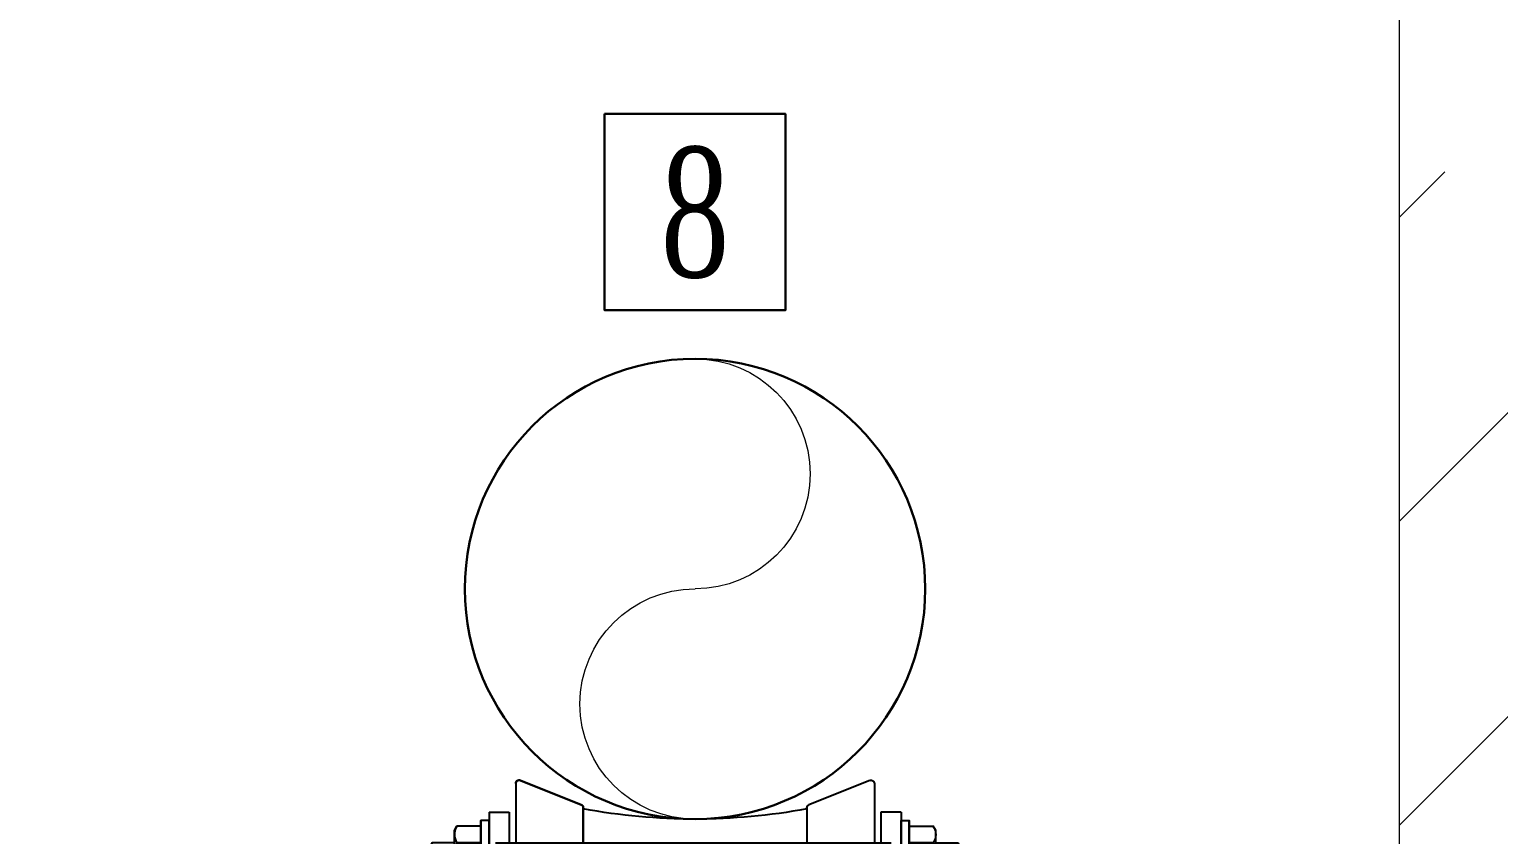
# Model space of a CAD drawing. Header units: centimetres. Extents: x 405464 to 563355, y 50011 to 66875.
# Drawn here: x 526061 to 526169.5, y 51735 to 51794.5 of the extents above; entities that cross this region are included whole.
import ezdxf
from ezdxf.enums import TextEntityAlignment as Align

# ---------------------------------------------------------------- set-up
doc = ezdxf.new("R2010")
doc.units = ezdxf.units.CM
doc.layers.get('0').update_dxf_attribs({"lineweight": 9})
for name, color, linetype, lineweight in [('-M-FIRE RISER', 7, 'Continuous', 30), ('0-KRCN-IST-GALERİ-YAZI', 131, 'Continuous', 30), ('0-KRCN-MİMARİ-170326', 8, 'Continuous', 9), ('0-KRCN-PLATE', 132, 'Continuous', 25), ('AS_TA_BETONARME', 5, 'Continuous', 9), ('AS_TA_TARAMA', 8, 'Continuous', 9)]:
    doc.layers.add(name, color=color, linetype=linetype, lineweight=lineweight)
doc.styles.add('BAYBURT XREF$0$TIMES', font='times.ttf')

# ---------------------------------------------------------------- blocks, each defined once
blk = doc.blocks.new('G$CE936221F')
at = {"layer": 'AS_TA_TARAMA', "transparency": 33554687}
h = blk.add_hatch(dxfattribs=at)
h.set_pattern_fill('ANSI33', color=256, scale=2.5, angle=180)
h.set_pattern_definition([(45, (-451004.7542594136, -85811.19926901902), (-11.22532015133644, 11.22532015133644), []), (45, (-450993.5289344136, -85811.19926901902), (-11.22532015133644, 11.22532015133644), [7.9375, -3.96875])])
h.paths.add_polyline_path([(914.0000715255155, -450.0000000000291), (884.0000715255737, -450.0000000000291), (884.0000715255155, -25.00000000008731), (334.0000715260976, -25.00000000008731), (334.0000715260976, -450.0000000000146), (304.0000715260976, -450.0000000000291), (304.0000715260976, -500.0000000000291), (914.0000715255155, -500.0000000000437)])
h.paths.add_polyline_path([(844.0000715255737, -75.00000000008731), (844.0000715255737, -340.0000000000291), (374.0000715260976, -340.0000000000437), (374.0000715260976, -75.00000000008731)], flags=16)
h.paths.add_polyline_path([(374.0000715260976, -370.0000000000437), (844.0000715255737, -370.0000000000582), (844.0000715255737, -450.0000000000291), (374.0000715260976, -450.0000000000291)], flags=16)
h.paths.add_polyline_path([(664.0000715255737, -75.00000000007276), (634.0000715255737, -75.00000000007276), (634.0000715255737, -340.0000000000291), (664.0000715255737, -340.0000000000291)], flags=0)
at = {"layer": 'AS_TA_BETONARME'}
blk.add_lwpolyline([(374.0000715260976, -75.00000000008731), (844.0000715255737, -75.00000000008731), (844.0000715255737, -340.0000000000291), (374.0000715260976, -340.0000000000437)], close=True, dxfattribs=at)
blk = doc.blocks.new('*U139')
at = {"color": 0, "linetype": 'Continuous', "lineweight": 30}
blk.add_circle((0, 0), 8.5, dxfattribs=at)
at = {"color": 8, "linetype": 'Continuous', "lineweight": 9}
for centre, start, end in [((0, 4.25), 90, 270), ((0, -4.25), 270, 90)]:
    blk.add_arc(centre, 4.250000000000023, start, end, dxfattribs=at)
blk = doc.blocks.new('A$C6AE706CD')
at = {"color": 0, "linetype": 'ByBlock'}
for p, q in [((-8.984922226416982, 10.4639439565633, 0.0002942672051547), (-8.984922226419258, 2.844401218995699, 0.0002942672051547)), ((-8.752950774944566, 10.62099947895694, 0.0002942672051547), (-5.708241167389589, 9.403111928576436, 0.0002942672051547)), ((8.752951131422606, 10.62099947895694, 0.0002942672051547), (5.708241523871948, 9.403111928576436, 0.0002942672051547)), ((8.98492258289275, 10.4639439565633, 0.0002942672051547), (8.984922582895024, 2.844401218995699, 0.0002942672051547)), ((-10.32389491614435, 9.022279664229929, 0.0002942672051547), (-10.3238949161464, 1.0149005883477, 0.0002942672051547)), ((-10.32389491614435, 9.022279664229929, 0.0002942672051547), (-9.30899183245265, 9.022279664229929, 0.0002942672051547)), ((-9.30899183245265, 9.022279664229929, 0.0002942672051547), (-9.308991832454693, 1.0149005883477, 0.0002942672051547)), ((-5.601911709790556, 9.246062109817329, 0.0002942672051547), (-5.601911709790556, 4.062283065741667, 0.0002942672051547)), ((5.60191170979533, 9.246062109817329, 0.0002942672051547), (5.60191170979533, 4.062283065741667, 0.0002942672051547)), ((10.3238949161489, 9.022279664229929, 0.0002942672051547), (9.3089918324506, 9.022279664229929, 0.0002942672051547)), ((9.3089918324506, 9.022279664229929, 0.0002942672051547), (9.3089918324506, 1.0149005883477, 0.0002942672051547)), ((10.3238949161489, 9.022279664229929, 0.0002942672051547), (10.32389491614662, 1.0149005883477, 0.0002942672051547)), ((-12.06076837931573, 8.107369646888628, 0.0002942672051547), (-11.93097555902, 8.332178748273236, 0.0002942672051547)), ((-12.06076837931573, 7.493178519850062, 0.0002942672051547), (-12.06076837931573, 8.107369646888628, 0.0002942672051547)), ((-10.73050800475676, 8.332178748273236, 0.0002942672051547), (-11.93097555902, 8.332178748273236, 0.0002942672051547)), ((-10.73050800475676, 4.696722126576332, 0.0002942672051547), (-10.73050800475676, 8.611623048982892, 0.0002942672051547)), ((-10.73050800475676, 4.976166427294628, 0.0002942672051547), (-10.73050800475676, 8.332178748273236, 0.0002942672051547)), ((10.32389491614662, 8.611623048982892, 0.0002942672051547), (10.73050800476562, 8.611623048982892, 0.0002942672051547)), ((10.73050800476335, 4.696722126576332, 0.0002942672051547), (10.73050800476562, 8.611623048982892, 0.0002942672051547)), ((10.73050800476562, 4.976166427294628, 0.0002942672051547), (10.73050800476562, 8.332178748273236, 0.0002942672051547)), ((10.73050800476562, 8.332178748273236, 0.0002942672051547), (11.93097591550008, 8.332178748273236, 0.0002942672051547)), ((12.06076837932028, 8.107369646888628, 0.0002942672051547), (11.93097591550008, 8.332178748273236, 0.0002942672051547)), ((12.06076837932028, 7.493178519850062, 0.0002942672051547), (12.06076837932028, 8.107369646888628, 0.0002942672051547)), ((-12.06076837931573, 5.815172359352117, 0.0002942672051547), (-12.06076837931573, 7.493178519850062, 0.0002942672051547)), ((-10.73050800475676, 7.493178519850062, 0.0002942672051547), (-11.93097555902204, 7.493178519850062, 0.0002942672051547)), ((-10.3238949161464, 5.815172359352117, 0.0002942672051547), (-10.32389491614435, 7.493172816198238, 0.0002942672051547)), ((10.32389491614662, 5.815172359352117, 0.0002942672051547), (10.3238949161489, 7.493172816206878, 0.0002942672051547)), ((10.73050800476562, 7.493178519850062, 0.0002942672051547), (11.93097591550008, 7.493178519850062, 0.0002942672051547)), ((12.06076837932028, 5.815172359352117, 0.0002942672051547), (12.06076837932028, 7.493178519850062, 0.0002942672051547)), ((-13.35307991954323, 6.268378153750745, 0.0002942672051547), (-12.79578049572842, 7.310673340954508, 0.0002942672051547)), ((-13.09903964616296, 5.957677887650334, 0.0002942672051547), (-12.37561376819963, 7.310673340954508, 0.0002942672051547)), ((-12.65521670149769, 5.957677887650334, 0.0002942672051547), (-12.06076837931573, 7.069449154109861, 0.0002942672051547)), ((12.655217057978, 5.957677887650334, 0.0002942672051547), (12.06076837932028, 7.069449154109861, 0.0002942672051547)), ((13.09903964616978, 5.957677887650334, 0.0002942672051547), (12.3756137682044, 7.310673340954508, 0.0002942672051547)), ((13.35307991954346, 6.268378153750745, 0.0002942672051547), (12.79578049572433, 7.310673340954508, 0.0002942672051547)), ((-12.06076837931573, 5.815172359352117, 0.0002942672051547), (-12.06076837931573, 5.200975528670369, 0.0002942672051547)), ((-12.06076837931573, 5.200975528670369, 0.0002942672051547), (-11.93097555902, 4.976166427294628, 0.0002942672051547)), ((-10.7305080047588, 5.815172359352117, 0.0002942672051547), (-11.93097555902204, 5.815172359360986, 0.0002942672051547)), ((10.73050800476335, 5.815172359352117, 0.0002942672051547), (11.93097591550008, 5.815172359352117, 0.0002942672051547)), ((12.06076837932028, 5.200975528670369, 0.0002942672051547), (11.93097591550213, 4.976166427294628, 0.0002942672051547)), ((12.06076837932028, 5.815172359352117, 0.0002942672051547), (12.06076837932028, 5.200975528670369, 0.0002942672051547)), ((-10.73050800475676, 4.976166427294628, 0.0002942672051547), (-11.93097555902, 4.976166427294628, 0.0002942672051547)), ((-10.3238949161464, 4.696722126576332, 0.0002942672051547), (-10.73050800475676, 4.696722126576332, 0.0002942672051547)), ((10.32389491614662, 4.696722126576332, 0.0002942672051547), (10.73050800476335, 4.696722126576332, 0.0002942672051547)), ((10.73050800476562, 4.976166427294628, 0.0002942672051547), (11.93097591550213, 4.976166427294628, 0.0002942672051547)), ((-8.752950774944566, 2.687351400236821, 0.0002942672051547), (-5.708241167391861, 3.905233246982788, 0.0002942672051547)), ((8.752951131422606, 2.687351400236821, 0.0002942672051547), (5.708241523869673, 3.905233246982788, 0.0002942672051547)), ((-12.37483735975525, 1.0149005883477, 0.0002942672051547), (-12.37483735975525, 0, 0.0002942672051547)), ((-11.13305582160069, 1.0149005883477, 0.0002942672051547), (-11.13305582159864, 0, 0.0002942672051547)), ((12.3748373597532, 1.0149005883477, 0.0002942672051547), (12.37483735975547, 0, 0.0002942672051547))]:
    blk.add_line(p, q, dxfattribs=at)
for points in [[(5.60191170979533, 9.246062109817329, -0.3066784415588879), (5.708241523871948, 9.403111928576436), (8.752951131422606, 10.62099947895694, -0.5305984520674957), (8.98492258289275, 10.4639439565633), (8.984922582895024, 2.844401218995699, -0.5305984520674981), (8.752951131422606, 2.687351400236821), (5.708241523869673, 3.905233246982788, -0.3066784415588851), (5.60191170979533, 4.062283065741667)], [(-10.73050800475676, 8.332178748273236), (-11.93097555902, 8.332178748273236), (-11.98776317075931, 8.233819419247082, 0.1117388320364107), (-12.06076837931573, 7.914135914929375), (-12.06076837931573, 7.911221353185282, 0.1506640615130465), (-11.93097555902204, 7.493178519850062), (-10.73050800475676, 7.493178519850062)], [(10.73050800476562, 8.332178748273236), (11.93097591550008, 8.332178748273236), (11.98776352724371, 8.233819419247082, -0.1117388320364107), (12.06076837932028, 7.914135914929375), (12.06076837932028, 7.911221353193923, -0.1506640615130465), (11.93097555902227, 7.493178519850062), (10.73050800476562, 7.493178519850062)], [(-10.73050800475676, 7.493178519850062), (-11.93097555902204, 7.493178519850062, 0.0766299328088594), (-12.06076837931368, 6.657075742224151), (-12.06076837931573, 6.651269433326433, 0.0766299328028492), (-11.93097555902204, 5.815172359360986), (-10.7305080047588, 5.815172359352117)], [(10.73050800476562, 7.493178519850062), (11.93097591550008, 7.493178519850062, -0.0766299328088594), (12.06076837932028, 6.657075742224151), (12.06076837932028, 6.651269433326433, -0.0766299328028492), (11.93097591550008, 5.815172359352117), (10.73050800476335, 5.815172359352117)], [(-10.7305080047588, 5.815172359352117), (-11.93097555902204, 5.815172359360986, 0.1506249437491669), (-12.06076837931573, 5.397237895231229), (-12.06076837931573, 5.394095187763241, 0.1116991310305995), (-11.98776495315019, 5.074531459946684), (-11.93097555902, 4.976166427294628), (-10.73050800475676, 4.976166427294628)], [(10.73050800476335, 5.815172359352117), (11.93097591550008, 5.815172359352117, -0.1506249437491669), (12.06076837932028, 5.397237895231229), (12.06076837932028, 5.394095187763241, -0.1116991310305995), (11.98776495315041, 5.074531459946684), (11.93097591550213, 4.976166427294628), (10.73050800476562, 4.976166427294628)]]:
    blk.add_lwpolyline(points, format="xyb", close=True, dxfattribs=at)
at = {"color": 0, "linetype": 'ByBlock', "elevation": 0.0002942672409185}
for points in [[(-11.93097555902, 4.976166427294628), (-12.06076837931573, 5.200975528670369), (-12.06076837931573, 8.107369646888628), (-11.93097555902, 8.332178748273236)], [(11.93097591550213, 4.976166427294628), (12.06076837932028, 5.200975528670369), (12.06076837932028, 8.107369646888628), (11.93097591550008, 8.332178748273236)], [(-12.06076837931573, 7.493178519850062), (-13.16430394130179, 7.493178519850062), (-13.35307991954323, 7.178548443494946), (-13.35307991954323, 6.129796732064049), (-13.16430394130179, 5.815172359352117), (-12.06076837931573, 5.815172359352117)], [(9.999825666588775, 7.493172816198238), (-9.819208393637837, 7.493172816198238)], [(12.06076837932028, 7.493178519850062), (13.16430429778393, 7.493178519850062), (13.35307991954346, 7.178548443494946), (13.35307991954346, 6.129796732064049), (13.16430429778393, 5.815172359360986), (12.06076837932028, 5.815172359352117)], [(13.72113744875992, 6.654172587783705), (-13.85805269364891, 6.654172587775066)], [(9.99982566658673, 5.815172359352117), (-9.819208393637837, 5.815172359352117)], [(-11.13305582159864, 0), (-11.13305582160069, 1.0149005883477)], [(-9.514734010692107, 0), (-9.514734010692107, 1.0149005883477)], [(9.514734010692335, 0), (9.514734010692335, 1.0149005883477)], [(11.13305582160319, 0), (11.13305582160092, 1.0149005883477)]]:
    blk.add_lwpolyline(points, dxfattribs=at)
at = {"color": 0, "linetype": 'ByBlock'}
for points in [[(-10.3238949161464, 8.611623048982892), (-10.73050800475676, 8.611623048982892), (-10.73050800475676, 4.696722126576332), (-10.3238949161464, 4.696722126576332)], [(10.32389491614662, 8.611623048982892), (10.73050800476562, 8.611623048982892), (10.73050800476335, 4.696722126576332), (10.32389491614662, 4.696722126576332)], [(-12.37483735975525, 1.0149005883477), (12.3748373597532, 1.0149005883477), (12.37483735975547, 0), (-12.37483735975525, 0)]]:
    blk.add_lwpolyline(points, close=True, dxfattribs=at)
for centre, radius, start, end in [((-8.815771771877053, 10.4639439565633, 0.0002942672051547), 0.169150537572249, 68.19869071477848, 180), ((8.81577177188592, 10.4639439565633, 0.0002942672051547), 0.169150537572249, 0, 111.8013092852215), ((-5.771062164328441, 9.246062109817329, 0.0002942672051547), 0.169150537572249, 0, 68.19869071477848), ((2.2737e-12, 39.85830289988371, 0.0002942672051547), 31.17432341627626, 259.6478164975731, 280.3521835024269), ((5.771062164328668, 9.246062109817329, 0.0002942672051547), 0.169150537572249, 111.8013092852215, 180), ((-9.284166724911302, 6.654172587783705, 0.0002942672051547), 2.776603086729563, 162.4121984751174, 197.5878015248826), ((9.284166724915847, 6.654172587783705, 0.0002942672051547), 2.776603086729563, 342.4121984751173, 17.58780152488257), ((2.2737e-12, -26.54995772431608, 0.0002942672051547), 31.17432341627626, 79.64781649757309, 100.3521835024269), ((-5.771062164328441, 4.062283065741667, 0.0002942672051547), 0.169150537572249, 291.8013092852215, 0), ((5.771062164328668, 4.062283065741667, 0.0002942672051547), 0.169150537572249, 180, 248.1986907147784), ((-8.815771771874779, 2.844401218995699, 0.0002942672051547), 0.169150537572249, 180, 291.8013092852215), ((8.815771771888192, 2.844401218995699, 0.0002942672051547), 0.169150537572249, 248.1986907147784, 0)]:
    blk.add_arc(centre, radius, start, end, dxfattribs=at)

msp = doc.modelspace()

# ---------------------------------------------------------------- linework, layer by layer
at = {"layer": '0-KRCN-IST-GALERİ-YAZI', "elevation": -8.675752360431943e-05}
msp.add_lwpolyline([(526103.4902087469, 51788.23262540825), (526116.8475779449, 51788.23262540825), (526116.8475779449, 51773.72151483797), (526103.4902087469, 51773.72151483797)], close=True, dxfattribs=at)

# ---------------------------------------------------------------- block references
at = {"layer": '-M-FIRE RISER', "linetype": 'Continuous', "xscale": -2, "yscale": 2, "zscale": 2, "rotation": 180}
msp.add_blockref('*U139', (526110.1688933459, 51753.14336259396), dxfattribs=at)
at = {"layer": '0-KRCN-MİMARİ-170326', "ltscale": 3, "xscale": 2, "yscale": 2, "zscale": 2}
msp.add_blockref('G$CE936221F', (524474.1687502947, 52375.04096322809), dxfattribs=at)
at = {"layer": '0-KRCN-PLATE', "xscale": -1.474128315859143, "yscale": 1.474128315859143, "zscale": 1.474128315859143}
msp.add_blockref('A$C6AE706CD', (526110.1688933459, 51723.34206254283, -0.0004337876198405866), dxfattribs=at)

# ---------------------------------------------------------------- texts
at = {"layer": '0-KRCN-IST-GALERİ-YAZI', "style": 'BAYBURT XREF$0$TIMES', "width": 0.6999999999999998}
msp.add_text('8', height=9.599999969280018, dxfattribs=at).set_placement((526110.1688933459, 51780.97707012311, -8.675752360431943e-05), align=Align.MIDDLE)

doc.saveas('drawing.dxf')
